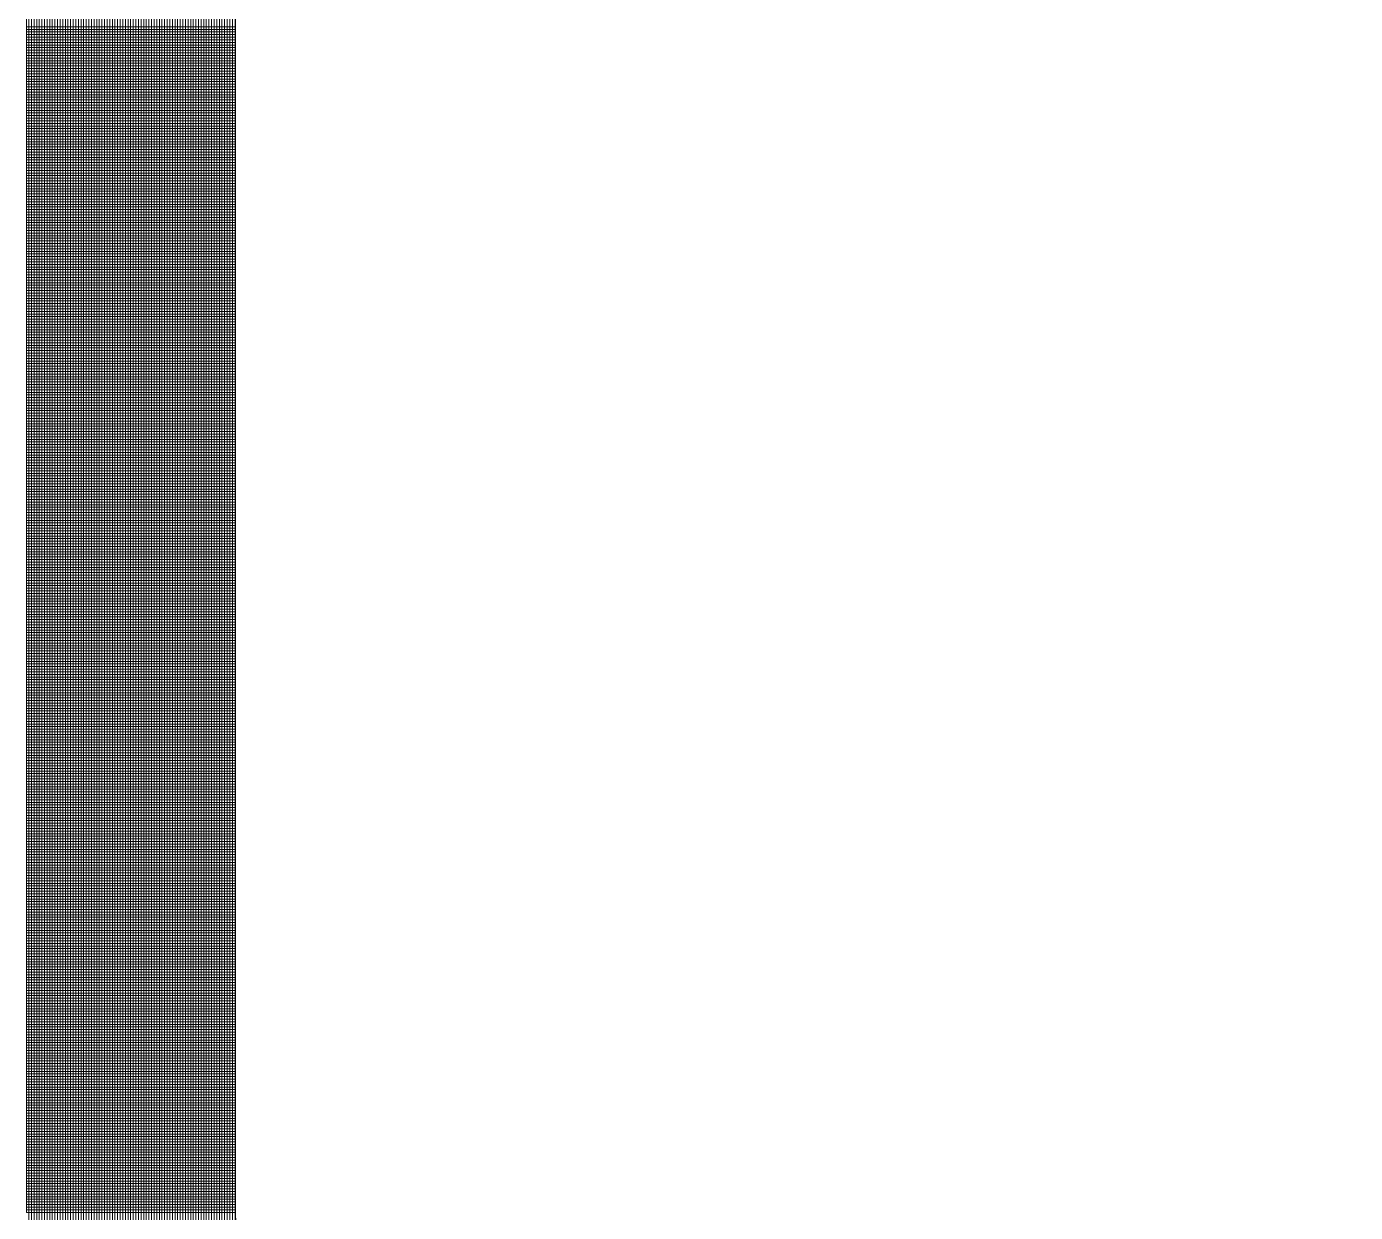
# Model space of a CAD drawing. Header units: inches. Extents: x -675 to 1187, y -924 to 1124.
# Drawn here: x -675.4 to -611.7, y -564.1 to -507.4 of the extents above; entities that cross this region are included whole.
import ezdxf

# ---------------------------------------------------------------- set-up
doc = ezdxf.new("R2010")
doc.units = ezdxf.units.IN
doc.header["$MEASUREMENT"] = 0
doc.layers.add('Base_dwg', color=8, linetype='Continuous', lineweight=9)
doc.layers.add('core and shell', color=50, linetype='Continuous', lineweight=9)

# ---------------------------------------------------------------- blocks, each defined once
blk = doc.blocks.new('Base_dwg-531197-Level 1 Copy 1')
at = {"layer": 'core and shell'}
for p, q in [((335.411, 359.899), (335.411, 1861.472)), ((335.411, 416.581), (325.411, 416.581)), ((335.411, 416.456), (325.411, 416.456)), ((335.411, 416.331), (325.411, 416.331)), ((335.411, 416.206), (325.411, 416.206)), ((335.411, 416.081), (325.411, 416.081)), ((335.411, 415.956), (325.411, 415.956)), ((335.411, 415.831), (325.411, 415.831)), ((335.411, 415.706), (325.411, 415.706)), ((335.411, 415.581), (325.411, 415.581)), ((335.411, 415.456), (325.411, 415.456)), ((335.411, 415.331), (325.411, 415.331)), ((335.411, 415.206), (325.411, 415.206)), ((335.411, 415.081), (325.411, 415.081)), ((335.411, 414.956), (325.411, 414.956)), ((335.411, 414.831), (325.411, 414.831)), ((335.411, 414.706), (325.411, 414.706)), ((335.411, 414.581), (325.411, 414.581)), ((335.411, 414.456), (325.411, 414.456)), ((335.411, 414.331), (325.411, 414.331)), ((335.411, 414.206), (325.411, 414.206)), ((335.411, 414.081), (325.411, 414.081)), ((335.411, 413.956), (325.411, 413.956)), ((335.411, 413.831), (325.411, 413.831)), ((335.411, 413.706), (325.411, 413.706)), ((335.411, 413.581), (325.411, 413.581)), ((335.411, 413.456), (325.411, 413.456)), ((335.411, 413.331), (325.411, 413.331)), ((335.411, 413.206), (325.411, 413.206)), ((335.411, 413.081), (325.411, 413.081)), ((335.411, 412.956), (325.411, 412.956)), ((335.411, 412.831), (325.411, 412.831)), ((335.411, 412.706), (325.411, 412.706)), ((335.411, 412.581), (325.411, 412.581)), ((335.411, 412.456), (325.411, 412.456)), ((335.411, 412.331), (325.411, 412.331)), ((335.411, 412.206), (325.411, 412.206)), ((335.411, 412.081), (325.411, 412.081)), ((335.411, 411.956), (325.411, 411.956)), ((335.411, 411.831), (325.411, 411.831)), ((335.411, 411.706), (325.411, 411.706)), ((335.411, 411.581), (325.411, 411.581)), ((335.411, 411.456), (325.411, 411.456)), ((335.411, 411.331), (325.411, 411.331)), ((335.411, 411.206), (325.411, 411.206)), ((335.411, 411.081), (325.411, 411.081)), ((335.411, 410.956), (325.411, 410.956)), ((335.411, 410.831), (325.411, 410.831)), ((335.411, 410.706), (325.411, 410.706)), ((335.411, 410.581), (325.411, 410.581)), ((335.411, 410.456), (325.411, 410.456)), ((335.411, 410.331), (325.411, 410.331)), ((335.411, 410.206), (325.411, 410.206)), ((335.411, 410.081), (325.411, 410.081)), ((335.411, 409.956), (325.411, 409.956)), ((335.411, 409.831), (325.411, 409.831)), ((335.411, 409.706), (325.411, 409.706)), ((335.411, 409.581), (325.411, 409.581)), ((335.411, 409.456), (325.411, 409.456)), ((335.411, 409.331), (325.411, 409.331)), ((335.411, 409.206), (325.411, 409.206)), ((335.411, 409.081), (325.411, 409.081)), ((335.411, 408.956), (325.411, 408.956)), ((335.411, 408.831), (325.411, 408.831)), ((335.411, 408.706), (325.411, 408.706)), ((335.411, 408.581), (325.411, 408.581)), ((335.411, 408.456), (325.411, 408.456)), ((335.411, 408.331), (325.411, 408.331)), ((335.411, 408.206), (325.411, 408.206)), ((335.411, 408.081), (325.411, 408.081)), ((335.411, 407.956), (325.411, 407.956)), ((335.411, 407.831), (325.411, 407.831)), ((335.411, 407.706), (325.411, 407.706)), ((335.411, 407.581), (325.411, 407.581)), ((335.411, 407.456), (325.411, 407.456)), ((335.411, 407.331), (325.411, 407.331)), ((335.411, 407.206), (325.411, 407.206)), ((335.411, 407.081), (325.411, 407.081)), ((335.411, 406.956), (325.411, 406.956)), ((335.411, 406.831), (325.411, 406.831)), ((335.411, 406.706), (325.411, 406.706)), ((335.411, 406.581), (325.411, 406.581)), ((335.411, 406.456), (325.411, 406.456)), ((335.411, 406.331), (325.411, 406.331)), ((335.411, 406.206), (325.411, 406.206)), ((335.411, 406.081), (325.411, 406.081)), ((335.411, 405.956), (325.411, 405.956)), ((335.411, 405.831), (325.411, 405.831)), ((335.411, 405.706), (325.411, 405.706)), ((335.411, 405.581), (325.411, 405.581)), ((335.411, 405.456), (325.411, 405.456)), ((335.411, 405.331), (325.411, 405.331)), ((335.411, 405.206), (325.411, 405.206)), ((335.411, 405.081), (325.411, 405.081)), ((335.411, 404.956), (325.411, 404.956)), ((335.411, 404.831), (325.411, 404.831)), ((335.411, 404.706), (325.411, 404.706)), ((335.411, 404.581), (325.411, 404.581)), ((335.411, 404.456), (325.411, 404.456)), ((335.411, 404.331), (325.411, 404.331)), ((335.411, 404.206), (325.411, 404.206)), ((335.411, 404.081), (325.411, 404.081)), ((335.411, 403.956), (325.411, 403.956)), ((335.411, 403.831), (325.411, 403.831)), ((335.411, 403.706), (325.411, 403.706)), ((335.411, 403.581), (325.411, 403.581)), ((335.411, 403.456), (325.411, 403.456)), ((335.411, 403.331), (325.411, 403.331)), ((335.411, 403.206), (325.411, 403.206)), ((335.411, 403.081), (325.411, 403.081)), ((335.411, 402.956), (325.411, 402.956)), ((335.411, 402.831), (325.411, 402.831)), ((335.411, 402.706), (325.411, 402.706)), ((335.411, 402.581), (325.411, 402.581)), ((335.411, 402.456), (325.411, 402.456)), ((335.411, 402.331), (325.411, 402.331)), ((335.411, 402.206), (325.411, 402.206)), ((335.411, 402.081), (325.411, 402.081)), ((335.411, 401.956), (325.411, 401.956)), ((335.411, 401.831), (325.411, 401.831)), ((335.411, 401.706), (325.411, 401.706)), ((335.411, 401.581), (325.411, 401.581)), ((335.411, 401.456), (325.411, 401.456)), ((335.411, 401.331), (325.411, 401.331)), ((335.411, 401.206), (325.411, 401.206)), ((335.411, 401.081), (325.411, 401.081)), ((335.411, 400.956), (325.411, 400.956)), ((335.411, 400.831), (325.411, 400.831)), ((335.411, 400.706), (325.411, 400.706)), ((335.411, 400.581), (325.411, 400.581)), ((335.411, 400.456), (325.411, 400.456)), ((335.411, 400.331), (325.411, 400.331)), ((335.411, 400.206), (325.411, 400.206)), ((335.411, 400.081), (325.411, 400.081)), ((335.411, 399.956), (325.411, 399.956)), ((335.411, 399.831), (325.411, 399.831)), ((335.411, 399.706), (325.411, 399.706)), ((335.411, 399.581), (325.411, 399.581)), ((335.411, 399.456), (325.411, 399.456)), ((335.411, 399.331), (325.411, 399.331)), ((335.411, 399.206), (325.411, 399.206)), ((335.411, 399.081), (325.411, 399.081)), ((335.411, 398.956), (325.411, 398.956)), ((335.411, 398.831), (325.411, 398.831)), ((335.411, 398.706), (325.411, 398.706)), ((335.411, 398.581), (325.411, 398.581)), ((335.411, 398.456), (325.411, 398.456)), ((335.411, 398.331), (325.411, 398.331)), ((335.411, 398.206), (325.411, 398.206)), ((335.411, 398.081), (325.411, 398.081)), ((335.411, 397.956), (325.411, 397.956)), ((335.411, 397.831), (325.411, 397.831)), ((335.411, 397.706), (325.411, 397.706)), ((335.411, 397.581), (325.411, 397.581)), ((335.411, 397.456), (325.411, 397.456)), ((335.411, 397.331), (325.411, 397.331)), ((335.411, 397.206), (325.411, 397.206)), ((335.411, 397.081), (325.411, 397.081)), ((335.411, 396.956), (325.411, 396.956)), ((335.411, 396.831), (325.411, 396.831)), ((335.411, 396.706), (325.411, 396.706)), ((335.411, 396.581), (325.411, 396.581)), ((335.411, 396.456), (325.411, 396.456)), ((335.411, 396.331), (325.411, 396.331)), ((335.411, 396.206), (325.411, 396.206)), ((335.411, 396.081), (325.411, 396.081)), ((335.411, 395.956), (325.411, 395.956)), ((335.411, 395.831), (325.411, 395.831)), ((335.411, 395.706), (325.411, 395.706)), ((335.411, 395.581), (325.411, 395.581)), ((335.411, 395.456), (325.411, 395.456)), ((335.411, 395.331), (325.411, 395.331)), ((335.411, 395.206), (325.411, 395.206)), ((335.411, 395.081), (325.411, 395.081)), ((335.411, 394.956), (325.411, 394.956)), ((335.411, 394.831), (325.411, 394.831)), ((335.411, 394.706), (325.411, 394.706)), ((335.411, 394.581), (325.411, 394.581)), ((335.411, 394.456), (325.411, 394.456)), ((335.411, 394.331), (325.411, 394.331)), ((335.411, 394.206), (325.411, 394.206)), ((335.411, 394.081), (325.411, 394.081)), ((335.411, 393.956), (325.411, 393.956)), ((335.411, 393.831), (325.411, 393.831)), ((335.411, 393.706), (325.411, 393.706)), ((335.411, 393.581), (325.411, 393.581)), ((335.411, 393.456), (325.411, 393.456)), ((335.411, 393.331), (325.411, 393.331)), ((335.411, 393.206), (325.411, 393.206)), ((335.411, 393.081), (325.411, 393.081)), ((335.411, 392.956), (325.411, 392.956)), ((335.411, 392.831), (325.411, 392.831)), ((335.411, 392.706), (325.411, 392.706)), ((335.411, 392.581), (325.411, 392.581)), ((335.411, 392.456), (325.411, 392.456)), ((335.411, 392.331), (325.411, 392.331)), ((335.411, 392.206), (325.411, 392.206)), ((335.411, 392.081), (325.411, 392.081)), ((335.411, 391.956), (325.411, 391.956)), ((335.411, 391.831), (325.411, 391.831)), ((335.411, 391.706), (325.411, 391.706)), ((335.411, 391.581), (325.411, 391.581)), ((335.411, 391.456), (325.411, 391.456)), ((335.411, 391.331), (325.411, 391.331)), ((335.411, 391.206), (325.411, 391.206)), ((335.411, 391.081), (325.411, 391.081)), ((335.411, 390.956), (325.411, 390.956)), ((335.411, 390.831), (325.411, 390.831)), ((335.411, 390.706), (325.411, 390.706)), ((335.411, 390.581), (325.411, 390.581)), ((335.411, 390.456), (325.411, 390.456)), ((335.411, 390.331), (325.411, 390.331)), ((335.411, 390.206), (325.411, 390.206)), ((335.411, 390.081), (325.411, 390.081)), ((335.411, 389.956), (325.411, 389.956)), ((335.411, 389.831), (325.411, 389.831)), ((335.411, 389.706), (325.411, 389.706)), ((335.411, 389.581), (325.411, 389.581)), ((335.411, 389.456), (325.411, 389.456)), ((335.411, 389.331), (325.411, 389.331)), ((335.411, 389.206), (325.411, 389.206)), ((335.411, 389.081), (325.411, 389.081)), ((335.411, 388.956), (325.411, 388.956)), ((335.411, 388.831), (325.411, 388.831)), ((335.411, 388.706), (325.411, 388.706)), ((335.411, 388.581), (325.411, 388.581)), ((335.411, 388.456), (325.411, 388.456)), ((335.411, 388.331), (325.411, 388.331)), ((335.411, 388.206), (325.411, 388.206)), ((335.411, 388.081), (325.411, 388.081)), ((335.411, 387.956), (325.411, 387.956)), ((335.411, 387.831), (325.411, 387.831)), ((335.411, 387.706), (325.411, 387.706)), ((335.411, 387.581), (325.411, 387.581)), ((335.411, 387.456), (325.411, 387.456)), ((335.411, 387.331), (325.411, 387.331)), ((335.411, 387.206), (325.411, 387.206)), ((335.411, 387.081), (325.411, 387.081)), ((335.411, 386.956), (325.411, 386.956)), ((335.411, 386.831), (325.411, 386.831)), ((335.411, 386.706), (325.411, 386.706)), ((335.411, 386.581), (325.411, 386.581)), ((335.411, 386.456), (325.411, 386.456)), ((335.411, 386.331), (325.411, 386.331)), ((335.411, 386.206), (325.411, 386.206)), ((335.411, 386.081), (325.411, 386.081)), ((335.411, 385.956), (325.411, 385.956)), ((335.411, 385.831), (325.411, 385.831)), ((335.411, 385.706), (325.411, 385.706)), ((335.411, 385.581), (325.411, 385.581)), ((335.411, 385.456), (325.411, 385.456)), ((335.411, 385.331), (325.411, 385.331)), ((335.411, 385.206), (325.411, 385.206)), ((335.411, 385.081), (325.411, 385.081)), ((335.411, 384.956), (325.411, 384.956)), ((335.411, 384.831), (325.411, 384.831)), ((335.411, 384.706), (325.411, 384.706)), ((335.411, 384.581), (325.411, 384.581)), ((335.411, 384.456), (325.411, 384.456)), ((335.411, 384.331), (325.411, 384.331)), ((335.411, 384.206), (325.411, 384.206)), ((335.411, 384.081), (325.411, 384.081)), ((335.411, 383.956), (325.411, 383.956)), ((335.411, 383.831), (325.411, 383.831)), ((335.411, 383.706), (325.411, 383.706)), ((335.411, 383.581), (325.411, 383.581)), ((335.411, 383.456), (325.411, 383.456)), ((335.411, 383.331), (325.411, 383.331)), ((335.411, 383.206), (325.411, 383.206)), ((335.411, 383.081), (325.411, 383.081)), ((335.411, 382.956), (325.411, 382.956)), ((335.411, 382.831), (325.411, 382.831)), ((335.411, 382.706), (325.411, 382.706)), ((335.411, 382.581), (325.411, 382.581)), ((335.411, 382.456), (325.411, 382.456)), ((335.411, 382.331), (325.411, 382.331)), ((335.411, 382.206), (325.411, 382.206)), ((335.411, 382.081), (325.411, 382.081)), ((335.411, 381.956), (325.411, 381.956)), ((335.411, 381.831), (325.411, 381.831)), ((335.411, 381.706), (325.411, 381.706)), ((335.411, 381.581), (325.411, 381.581)), ((335.411, 381.456), (325.411, 381.456)), ((335.411, 381.331), (325.411, 381.331)), ((335.411, 381.206), (325.411, 381.206)), ((335.411, 381.081), (325.411, 381.081)), ((335.411, 380.956), (325.411, 380.956)), ((335.411, 380.831), (325.411, 380.831)), ((335.411, 380.706), (325.411, 380.706)), ((335.411, 380.581), (325.411, 380.581)), ((335.411, 380.456), (325.411, 380.456)), ((335.411, 380.331), (325.411, 380.331)), ((335.411, 380.206), (325.411, 380.206)), ((335.411, 380.081), (325.411, 380.081)), ((335.411, 379.956), (325.411, 379.956)), ((335.411, 379.831), (325.411, 379.831)), ((335.411, 379.706), (325.411, 379.706)), ((335.411, 379.581), (325.411, 379.581)), ((335.411, 379.456), (325.411, 379.456)), ((335.411, 379.331), (325.411, 379.331)), ((335.411, 379.206), (325.411, 379.206)), ((335.411, 379.081), (325.411, 379.081)), ((335.411, 378.956), (325.411, 378.956)), ((335.411, 378.831), (325.411, 378.831)), ((335.411, 378.706), (325.411, 378.706)), ((335.411, 378.581), (325.411, 378.581)), ((335.411, 378.456), (325.411, 378.456)), ((335.411, 378.331), (325.411, 378.331)), ((335.411, 378.206), (325.411, 378.206)), ((335.411, 378.081), (325.411, 378.081)), ((335.411, 377.956), (325.411, 377.956)), ((335.411, 377.831), (325.411, 377.831)), ((335.411, 377.706), (325.411, 377.706)), ((335.411, 377.581), (325.411, 377.581)), ((335.411, 377.456), (325.411, 377.456)), ((335.411, 377.331), (325.411, 377.331)), ((335.411, 377.206), (325.411, 377.206)), ((335.411, 377.081), (325.411, 377.081)), ((335.411, 376.956), (325.411, 376.956)), ((335.411, 376.831), (325.411, 376.831)), ((335.411, 376.706), (325.411, 376.706)), ((335.411, 376.581), (325.411, 376.581)), ((335.411, 376.456), (325.411, 376.456)), ((335.411, 376.331), (325.411, 376.331)), ((335.411, 376.206), (325.411, 376.206)), ((335.411, 376.081), (325.411, 376.081)), ((335.411, 375.956), (325.411, 375.956)), ((335.411, 375.831), (325.411, 375.831)), ((335.411, 375.706), (325.411, 375.706)), ((335.411, 375.581), (325.411, 375.581)), ((335.411, 375.456), (325.411, 375.456)), ((335.411, 375.331), (325.411, 375.331)), ((335.411, 375.206), (325.411, 375.206)), ((335.411, 375.081), (325.411, 375.081)), ((335.411, 374.956), (325.411, 374.956)), ((335.411, 374.831), (325.411, 374.831)), ((335.411, 374.706), (325.411, 374.706)), ((335.411, 374.581), (325.411, 374.581)), ((335.411, 374.456), (325.411, 374.456)), ((335.411, 374.331), (325.411, 374.331)), ((335.411, 374.206), (325.411, 374.206)), ((335.411, 374.081), (325.411, 374.081)), ((335.411, 373.956), (325.411, 373.956)), ((335.411, 373.831), (325.411, 373.831)), ((335.411, 373.706), (325.411, 373.706)), ((335.411, 373.581), (325.411, 373.581)), ((335.411, 373.456), (325.411, 373.456)), ((335.411, 373.331), (325.411, 373.331)), ((335.411, 373.206), (325.411, 373.206)), ((335.411, 373.081), (325.411, 373.081)), ((335.411, 372.956), (325.411, 372.956)), ((335.411, 372.831), (325.411, 372.831)), ((335.411, 372.706), (325.411, 372.706)), ((335.411, 372.581), (325.411, 372.581)), ((335.411, 372.456), (325.411, 372.456)), ((335.411, 372.331), (325.411, 372.331)), ((335.411, 372.206), (325.411, 372.206)), ((335.411, 372.081), (325.411, 372.081)), ((335.411, 371.956), (325.411, 371.956)), ((335.411, 371.831), (325.411, 371.831)), ((335.411, 371.706), (325.411, 371.706)), ((335.411, 371.581), (325.411, 371.581)), ((335.411, 371.456), (325.411, 371.456)), ((335.411, 371.331), (325.411, 371.331)), ((335.411, 371.206), (325.411, 371.206)), ((335.411, 371.081), (325.411, 371.081)), ((335.411, 370.956), (325.411, 370.956)), ((335.411, 370.831), (325.411, 370.831)), ((335.411, 370.706), (325.411, 370.706)), ((335.411, 370.581), (325.411, 370.581)), ((335.411, 370.456), (325.411, 370.456)), ((335.411, 370.331), (325.411, 370.331)), ((335.411, 370.206), (325.411, 370.206)), ((335.411, 370.081), (325.411, 370.081)), ((335.411, 369.956), (325.411, 369.956)), ((335.411, 369.831), (325.411, 369.831)), ((335.411, 369.706), (325.411, 369.706)), ((335.411, 369.581), (325.411, 369.581)), ((335.411, 369.456), (325.411, 369.456)), ((335.411, 369.331), (325.411, 369.331)), ((335.411, 369.206), (325.411, 369.206)), ((335.411, 369.081), (325.411, 369.081)), ((335.411, 368.956), (325.411, 368.956)), ((335.411, 368.831), (325.411, 368.831)), ((335.411, 368.706), (325.411, 368.706)), ((335.411, 368.581), (325.411, 368.581)), ((335.411, 368.456), (325.411, 368.456)), ((335.411, 368.331), (325.411, 368.331)), ((335.411, 368.206), (325.411, 368.206)), ((335.411, 368.081), (325.411, 368.081)), ((335.411, 367.956), (325.411, 367.956)), ((335.411, 367.831), (325.411, 367.831)), ((335.411, 367.706), (325.411, 367.706)), ((335.411, 367.581), (325.411, 367.581)), ((335.411, 367.456), (325.411, 367.456)), ((335.411, 367.331), (325.411, 367.331)), ((335.411, 367.206), (325.411, 367.206)), ((335.411, 367.081), (325.411, 367.081)), ((335.411, 366.956), (325.411, 366.956)), ((335.411, 366.831), (325.411, 366.831)), ((335.411, 366.706), (325.411, 366.706)), ((335.411, 366.581), (325.411, 366.581)), ((335.411, 366.456), (325.411, 366.456)), ((335.411, 366.331), (325.411, 366.331)), ((335.411, 366.206), (325.411, 366.206)), ((335.411, 366.081), (325.411, 366.081)), ((335.411, 365.956), (325.411, 365.956)), ((335.411, 365.831), (325.411, 365.831)), ((335.411, 365.706), (325.411, 365.706)), ((335.411, 365.581), (325.411, 365.581)), ((335.411, 365.456), (325.411, 365.456)), ((335.411, 365.331), (325.411, 365.331)), ((335.411, 365.206), (325.411, 365.206)), ((335.411, 365.081), (325.411, 365.081)), ((335.411, 364.956), (325.411, 364.956)), ((335.411, 364.831), (325.411, 364.831)), ((335.411, 364.706), (325.411, 364.706)), ((335.411, 364.581), (325.411, 364.581)), ((335.411, 364.456), (325.411, 364.456)), ((335.411, 364.331), (325.411, 364.331)), ((335.411, 364.206), (325.411, 364.206)), ((335.411, 364.081), (325.411, 364.081)), ((335.411, 363.956), (325.411, 363.956)), ((335.411, 363.831), (325.411, 363.831)), ((335.411, 363.706), (325.411, 363.706)), ((335.411, 363.581), (325.411, 363.581)), ((335.411, 363.456), (325.411, 363.456)), ((335.411, 363.331), (325.411, 363.331)), ((335.411, 363.206), (325.411, 363.206)), ((335.411, 363.081), (325.411, 363.081)), ((335.411, 362.956), (325.411, 362.956)), ((335.411, 362.831), (325.411, 362.831)), ((335.411, 362.706), (325.411, 362.706)), ((335.411, 362.581), (325.411, 362.581)), ((335.411, 362.456), (325.411, 362.456)), ((335.411, 362.331), (325.411, 362.331)), ((335.411, 362.206), (325.411, 362.206)), ((335.411, 362.081), (325.411, 362.081)), ((335.411, 361.956), (325.411, 361.956)), ((335.411, 361.831), (325.411, 361.831)), ((335.411, 361.706), (325.411, 361.706)), ((335.411, 361.581), (325.411, 361.581)), ((335.411, 361.456), (325.411, 361.456)), ((335.411, 361.331), (325.411, 361.331)), ((335.411, 361.206), (325.411, 361.206)), ((335.411, 361.081), (325.411, 361.081)), ((335.411, 360.956), (325.411, 360.956)), ((335.411, 360.831), (325.411, 360.831)), ((335.411, 360.706), (325.411, 360.706)), ((335.411, 360.581), (325.411, 360.581)), ((335.411, 360.456), (325.411, 360.456)), ((335.411, 360.331), (325.411, 360.331)), ((335.411, 360.206), (325.411, 360.206)), ((335.411, 360.081), (325.411, 360.081)), ((335.411, 359.956), (325.411, 359.956))]:
    blk.add_line(p, q, dxfattribs=at)
at = {"layer": 'core and shell', "flags": 128}
for points in [[(335.395, 326.052), (335.395, 359.899), (335.395, 1861.472), (335.395, 1895.256)], [(335.02, 326.65), (335.02, 359.897), (335.02, 1861.474), (335.02, 1894.657)], [(335.145, 326.449), (335.145, 359.898), (335.145, 1861.473), (335.145, 1894.858)], [(335.27, 326.25), (335.27, 359.899), (335.27, 1861.472), (335.27, 1895.058)], [(334.645, 327.264), (334.645, 359.896), (334.645, 1861.476), (334.645, 1894.043)], [(334.77, 327.058), (334.77, 359.896), (334.77, 1861.475), (334.77, 1894.249)], [(334.895, 326.853), (334.895, 359.897), (334.895, 1861.474), (334.895, 1894.454), (347.067, 1894.454)], [(334.27, 327.893), (334.27, 359.894), (334.27, 1861.478), (334.27, 1893.413)], [(334.395, 327.681), (334.395, 359.894), (334.395, 1861.477), (334.395, 1893.625)], [(334.52, 327.472), (334.52, 359.895), (334.52, 1861.477), (334.52, 1893.835), (346.582, 1893.835)], [(333.895, 328.539), (333.895, 359.892), (333.895, 1861.48), (333.895, 1892.767)], [(334.02, 328.322), (334.02, 359.893), (334.02, 1861.479), (334.02, 1892.984)], [(334.145, 328.107), (334.145, 359.893), (334.145, 1861.479), (334.145, 1893.2)], [(345.313, 329.206), (333.52, 329.206), (333.52, 359.89), (333.52, 1861.482), (333.52, 1892.102)], [(333.645, 328.98), (333.645, 359.891), (333.645, 1861.482), (333.645, 1892.326), (345.474, 1892.326)], [(333.77, 328.758), (333.77, 359.891), (333.77, 1861.481), (333.77, 1892.547)], [(333.145, 329.886), (333.145, 359.888), (333.145, 1861.484), (333.145, 1891.418)], [(333.27, 329.656), (333.27, 359.889), (333.27, 1861.484), (333.27, 1891.648)], [(333.395, 329.429), (333.395, 359.89), (333.395, 1861.483), (333.395, 1891.876)], [(332.77, 330.589), (332.77, 359.887), (332.77, 1861.486), (332.77, 1890.715)], [(332.895, 330.353), (332.895, 359.887), (332.895, 1861.486), (332.895, 1890.952), (344.527, 1890.952)], [(333.02, 330.118), (333.02, 359.888), (333.02, 1861.485), (333.02, 1891.186)], [(332.52, 331.07), (332.52, 359.885), (332.52, 1861.488), (332.52, 1890.233)], [(344.211, 330.831), (332.645, 330.831), (332.645, 359.886), (332.645, 1861.487), (332.645, 1890.475)], [(332.145, 331.811), (332.145, 359.884), (332.145, 1861.49), (332.145, 1889.492)], [(332.27, 331.561), (332.27, 359.884), (332.27, 1861.489), (332.27, 1889.742)], [(332.395, 331.315), (332.395, 359.885), (332.395, 1861.489), (332.395, 1889.989)], [(331.895, 332.318), (331.895, 359.882), (331.895, 1861.491), (331.895, 1888.984)], [(332.02, 332.063), (332.02, 359.883), (332.02, 1861.491), (332.02, 1889.24)], [(331.52, 333.101), (331.52, 359.881), (331.52, 1861.493), (331.52, 1888.201), (342.81, 1888.201)], [(342.967, 332.831), (331.645, 332.831), (331.645, 359.881), (331.645, 1861.493), (331.645, 1888.465)], [(343.116, 332.581), (331.77, 332.581), (331.77, 359.882), (331.77, 1861.492), (331.77, 1888.726)], [(331.27, 333.639), (331.27, 359.879), (331.27, 1861.495), (331.27, 1887.663)], [(331.395, 333.368), (331.395, 359.88), (331.395, 1861.494), (331.395, 1887.933)], [(331.02, 334.19), (331.02, 359.878), (331.02, 1861.496), (331.02, 1887.111)], [(331.145, 333.913), (331.145, 359.879), (331.145, 1861.496), (331.145, 1887.389)], [(330.645, 335.043), (330.645, 359.876), (330.645, 1861.498), (330.645, 1886.257)], [(330.77, 334.755), (330.77, 359.877), (330.77, 1861.498), (330.77, 1886.546)], [(330.895, 334.471), (330.895, 359.878), (330.895, 1861.497), (330.895, 1886.83), (342.034, 1886.83)], [(330.395, 335.632), (330.395, 359.875), (330.395, 1861.5), (330.395, 1885.668)], [(341.575, 335.331), (330.52, 335.331), (330.52, 359.876), (330.52, 1861.499), (330.52, 1885.965)], [(330.145, 336.237), (330.145, 359.874), (330.145, 1861.501), (330.145, 1885.063)], [(330.27, 335.932), (330.27, 359.875), (330.27, 1861.5), (330.27, 1885.368)], [(329.895, 336.86), (329.895, 359.873), (329.895, 1861.503), (329.895, 1884.439)], [(330.02, 336.546), (330.02, 359.873), (330.02, 1861.502), (330.02, 1884.753)], [(329.645, 337.504), (329.645, 359.872), (329.645, 1861.504), (329.645, 1883.795)], [(329.77, 337.18), (329.77, 359.872), (329.77, 1861.503), (329.77, 1884.119)], [(329.395, 338.168), (329.395, 359.87), (329.395, 1861.505), (329.395, 1883.13)], [(340.349, 337.831), (329.52, 337.831), (329.52, 359.871), (329.52, 1861.505), (329.52, 1883.465)], [(329.145, 338.856), (329.145, 359.869), (329.145, 1861.507), (329.145, 1882.442)], [(329.27, 338.509), (329.27, 359.87), (329.27, 1861.506), (329.27, 1882.789)], [(339.741, 339.206), (329.02, 339.206), (329.02, 359.869), (329.02, 1861.508), (329.02, 1882.088)], [(328.77, 339.937), (328.77, 359.867), (328.77, 1861.509), (328.77, 1881.36)], [(328.895, 339.57), (328.895, 359.868), (328.895, 1861.508), (328.895, 1881.728)], [(328.52, 340.694), (328.52, 359.866), (328.52, 1861.51), (328.52, 1880.602)], [(328.645, 340.312), (328.645, 359.867), (328.645, 1861.51), (328.645, 1880.985)], [(338.983, 341.081), (328.395, 341.081), (328.395, 359.866), (328.395, 1861.511), (328.395, 1880.211), (338.979, 1880.211)], [(328.145, 341.894), (328.145, 359.864), (328.145, 1861.512), (328.145, 1879.401)], [(328.27, 341.485), (328.27, 359.865), (328.27, 1861.512), (328.27, 1879.811)], [(328.02, 342.314), (328.02, 359.864), (328.02, 1861.513), (328.02, 1878.982)], [(327.77, 343.186), (327.77, 359.863), (327.77, 1861.515), (327.77, 1878.109)], [(327.895, 342.744), (327.895, 359.863), (327.895, 1861.514), (327.895, 1878.551)], [(327.645, 343.64), (327.645, 359.862), (327.645, 1861.515), (327.645, 1877.654)], [(327.395, 344.591), (327.395, 359.861), (327.395, 1861.517), (327.395, 1876.703), (337.778, 1876.703)], [(327.52, 344.108), (327.52, 359.861), (327.52, 1861.516), (327.52, 1877.186)], [(327.27, 345.09), (327.27, 359.86), (327.27, 1861.517), (327.27, 1876.204), (337.628, 1876.204)], [(327.145, 345.607), (327.145, 359.86), (327.145, 1861.518), (327.145, 1875.687)], [(327.02, 346.144), (327.02, 359.859), (327.02, 1861.519), (327.02, 1875.15)], [(337.177, 346.706), (326.895, 346.706), (326.895, 359.858), (326.895, 1861.519), (326.895, 1874.591)], [(326.77, 347.286), (326.77, 359.858), (326.77, 1861.52), (326.77, 1874.007)], [(326.645, 347.898), (326.645, 359.857), (326.645, 1861.521), (326.645, 1873.395)], [(326.52, 348.543), (326.52, 359.857), (326.52, 1861.522), (326.52, 1872.75)], [(326.395, 349.226), (326.395, 359.856), (326.395, 1861.522), (326.395, 1872.066)], [(336.432, 349.956), (326.27, 349.956), (326.27, 359.855), (326.27, 1861.523), (326.27, 1871.337), (336.431, 1871.337)], [(326.145, 350.74), (326.145, 359.855), (326.145, 1861.524), (326.145, 1870.551)], [(326.02, 351.597), (326.02, 359.854), (326.02, 1861.524), (326.02, 1869.695)], [(325.895, 352.548), (325.895, 359.854), (325.895, 1861.525), (325.895, 1868.744)], [(325.77, 353.633), (325.77, 359.853), (325.77, 1861.526), (325.77, 1867.659)], [(325.645, 354.931), (325.645, 359.852), (325.645, 1861.526), (325.645, 1866.363)], [(325.52, 356.653), (325.52, 359.852), (325.52, 1861.527), (325.52, 1864.644)], [(335.412, 359.831), (325.411, 359.831), (325.411, 359.851), (325.411, 1861.528), (325.412, 1861.556)]]:
    blk.add_lwpolyline(points, dxfattribs=at)
at = {"layer": 'core and shell'}
blk.add_arc((389.598, 360.437), 54.189, 180.56874, 269.4877, dxfattribs=at)

msp = doc.modelspace()

# ---------------------------------------------------------------- block references
at = {"layer": 'Base_dwg', "color": 7, "lineweight": 20}
msp.add_blockref('Base_dwg-531197-Level 1 Copy 1', (-1000.794, -923.952), dxfattribs=at)

doc.saveas('drawing.dxf')
